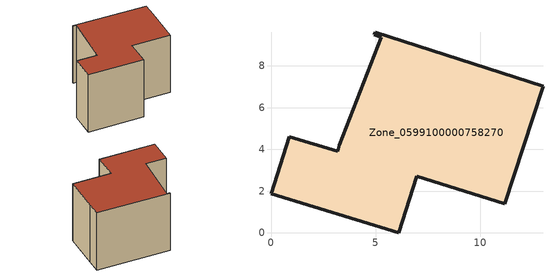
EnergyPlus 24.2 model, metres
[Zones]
Zone_0599100000758270
 floor ground (C_G): 4.94,9.49 4.98,9.61 13.01,7.01 12.53,5.48 11.19,1.39 6.96,2.71 6.1,0 0,1.88 0.87,4.61 3.18,3.9 3.27,4.18 5.27,9.37 z0.54
 wall outside (C_F): 0,1.88 6.1,0 6.96,2.71 11.19,1.39 12.53,5.48 13.01,7.01 4.98,9.61 4.94,9.49 5.27,9.37 3.27,4.18 3.18,3.9 0.87,4.61 0,1.88 z0.54:7.73
 roof outside (C_R): 4.98,9.61 4.94,9.49 5.27,9.37 3.27,4.18 3.18,3.9 0.87,4.61 0,1.88 6.1,0 6.96,2.71 11.19,1.39 12.53,5.48 13.01,7.01 z7.73
[BUILDING]
Pand.0599100000758270: North Axis=0; Terrain=City; Loads Convergence Tolerance Value=0.04; Temperature Convergence Tolerance Value=0.4; Solar Distribution=FullExterior; Maximum Number of Warmup Days=25; Minimum Number of Warmup Days=1
[Site:Location]
Rotterdam.The.Hague.AP_ZH_NLD Design_Conditions: Latitude=51.96; Longitude=4.45; Time Zone=1; Elevation=-4.5
[SITE:GROUNDTEMPERATURE:BUILDINGSURFACE]
18, 18, 18, 18, 18, 18, 18, 18, 18, 18, 18, 18
[MATERIAL] Thermal Absorptance=0.9; Solar Absorptance=0.7; Visible Absorptance=0.7
Name | Roughness | Thickness | Conductivity | Density | Specific Heat
G.TC.1975-1991 | MediumSmooth | 0.15 | 0.288461 | 540 | 1210
F.TC.1975-1991 | Rough | 0.3 | 0.230769 | 1920 | 840
R.TC.1975-1991 | MediumRough | 0.2 | 0.153846 | 1500 | 1000
[CONSTRUCTION]
C_G: G.TC.1975-1991
C_F: F.TC.1975-1991
C_R: R.TC.1975-1991
[ZONE]
Zone_0599100000758270: Type=1; Multiplier=1; Ceiling Height=Autocalculate; Volume=Autocalculate; Floor Area=autocalculate; Part of Total Floor Area=Yes
[ZONEINFILTRATION:DESIGNFLOWRATE]
Infil_Zone_0599100000758270: Zone or ZoneList or Space or SpaceList=Zone_0599100000758270; Schedule=AlwaysOn; Design Flow Rate Calculation Method=Flow/Area; Flow Rate per Floor Area=0.003; Constant Term Coefficient=1; Temperature Term Coefficient=0; Velocity Term Coefficient=0; Velocity Squared Term Coefficient=0
[HVACTEMPLATE:ZONE:IDEALLOADSAIRSYSTEM]
Zone_0599100000758270: Maximum Heating Supply Air Temperature=50; Minimum Cooling Supply Air Temperature=13; Maximum Heating Supply Air Humidity Ratio=0.0156; Minimum Cooling Supply Air Humidity Ratio=0.0077; Heating Limit=NoLimit; Cooling Limit=NoLimit; Dehumidification Control Type=ConstantSensibleHeatRatio; Cooling Sensible Heat Ratio=0.7; Dehumidification Setpoint=60; Humidification Control Type=None; Humidification Setpoint=30; Outdoor Air Method=None; Outdoor Air Flow Rate per Person=0.00944; Outdoor Air Flow Rate per Zone Floor Area=0; Outdoor Air Flow Rate per Zone=0; Demand Controlled Ventilation Type=None; Outdoor Air Economizer Type=NoEconomizer; Heat Recovery Type=None; Sensible Heat Recovery Effectiveness=0.7; Latent Heat Recovery Effectiveness=0.65
[ZONECONTROL:THERMOSTAT]
ThermostatControl_Zone_0599100000758270: Zone or ZoneList=Zone_0599100000758270; Control Type Schedule=DualSetpointControlType; Control 1=Thermostat_Zone_0599100000758270; Temperature Difference Between Cutout And Setpoint=0
[THERMOSTATSETPOINT:DUALSETPOINT]
Thermostat_Zone_0599100000758270: Heating Setpoint Temperature Schedule=HeatingSetpoint_Zone_0599100000758270; Cooling Setpoint Temperature Schedule=CoolingSetpoint_Zone_0599100000758270
[SCHEDULE:COMPACT]
HeatingSetpoint_Zone_0599100000758270: Through: 12/31, For: AllDays, Until: 24:00, 21
CoolingSetpoint_Zone_0599100000758270: Through: 12/31, For: AllDays, Until: 24:00, 24
DualSetpointControlType: Through: 12/31, For: AllDays, Until: 24:00, 4
AlwaysOn: Through: 12/31, For: AllDays, Until: 24:00, 1
